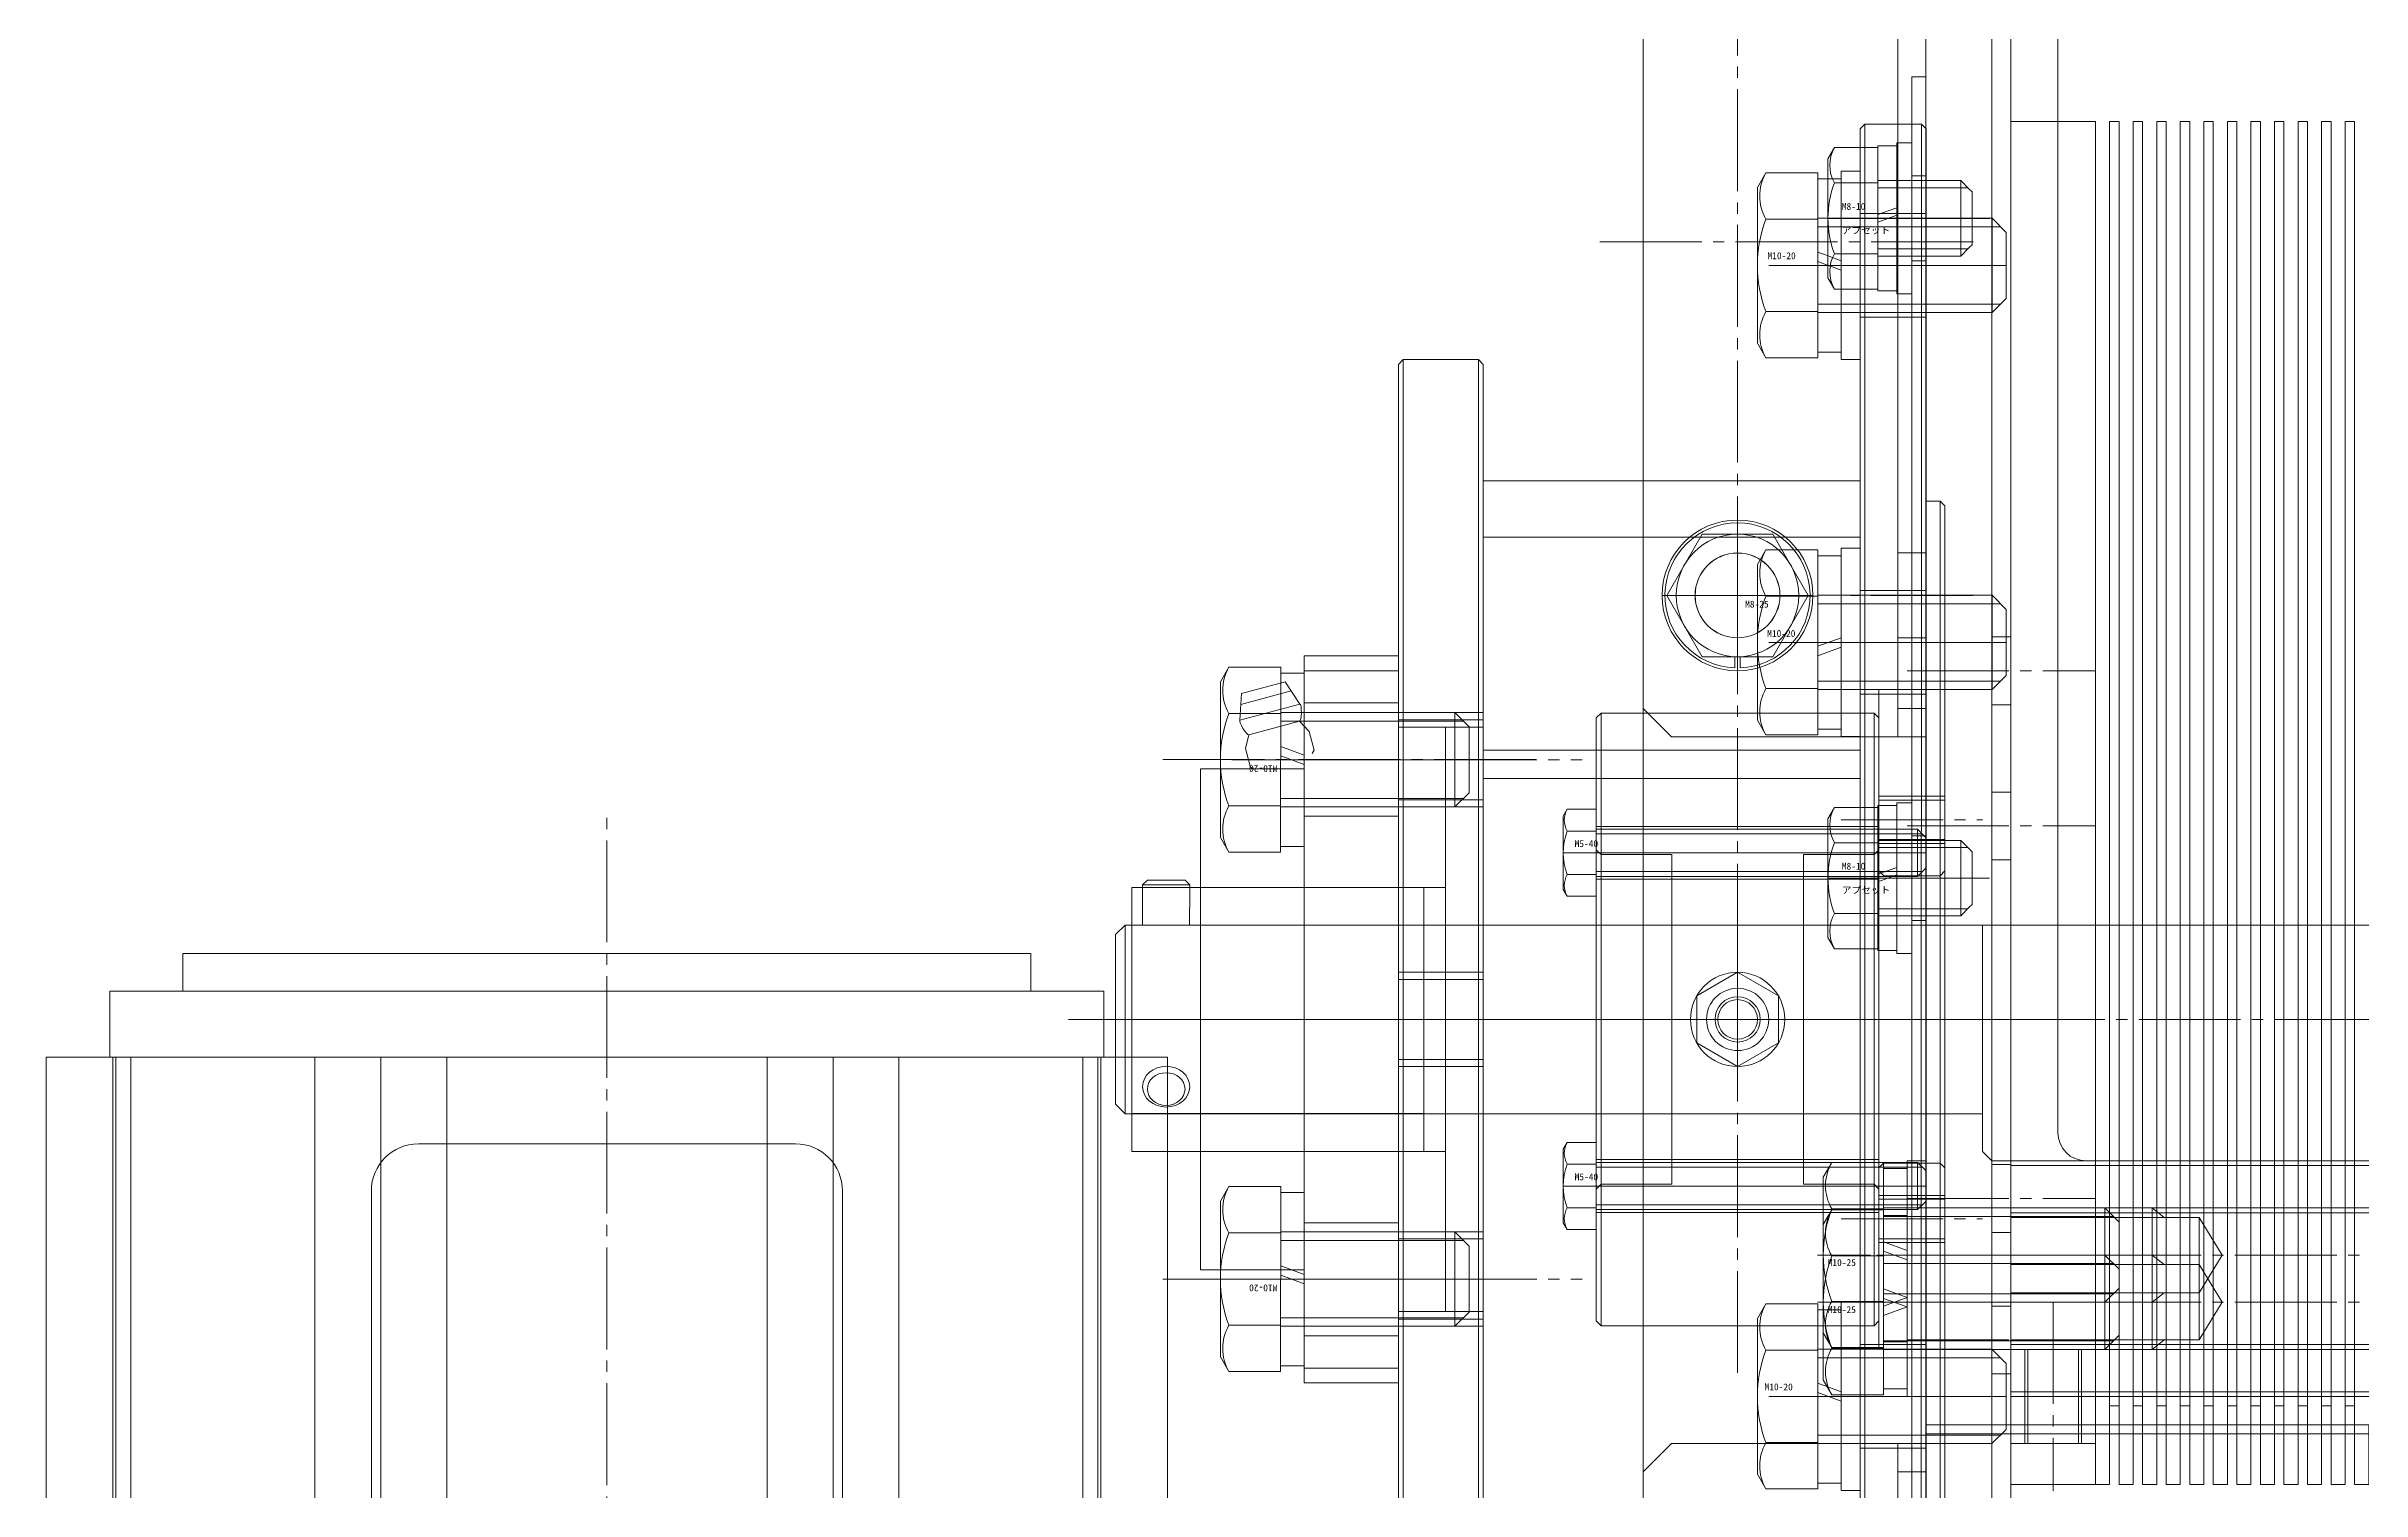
# Model space of a CAD drawing. Units: millimetres at full size. Extents: x -5218 to 5218, y -4308 to 3712.
# Drawn here: x -4655.2 to -4409.5, y 1614.6 to 1767.8 of the extents above; entities that cross this region are included whole.
import ezdxf
from ezdxf.enums import TextEntityAlignment as Align

# ---------------------------------------------------------------- set-up
doc = ezdxf.new("R2010")
doc.units = ezdxf.units.MM
doc.header["$LTSCALE"] = 1.2
doc.linetypes.add('CHAIN2', pattern=[12, 9, -1, 1, -1])
for name, color, linetype, lineweight in [('0-1_01_外形線', 134, 'Continuous', 9), ('0-2_03_かくれ線', 5, 'Continuous', 9), ('0-3_04_中心線', 4, 'CHAIN2', 9), ('0-7_0', 134, 'Continuous', 9)]:
    doc.layers.add(name, color=color, linetype=linetype, lineweight=lineweight)
doc.styles.add('ＭＳ ゴシック', font='')
doc.styles.get('ＭＳ ゴシック').set_extended_font_data('MS Gothic')

msp = doc.modelspace()

# ---------------------------------------------------------------- linework, layer by layer
at = {"layer": '0-1_01_外形線'}
for p, q in [((-4458.722, 1759.583), (-4458.723, 1789.081)), ((-4455.722, 1759.084), (-4455.723, 1788.337)), ((-4457.223, 1764.593), (-4457.223, 1431.042)), ((-4455.723, 1764.593), (-4457.223, 1764.593)), ((-4455.723, 1764.593), (-4455.723, 1431.042)), ((-4462.706, 1759.095), (-4462.206, 1759.595)), ((-4462.206, 1759.595), (-4457.206, 1759.595)), ((-4462.206, 1757.101), (-4462.206, 1759.595)), ((-4462.706, 1757.101), (-4462.706, 1759.095)), ((-4460.823, 1749.989), (-4460.823, 1757.289)), ((-4458.823, 1757.289), (-4460.823, 1757.289)), ((-4458.823, 1741.589), (-4458.823, 1757.589)), ((-4457.223, 1757.589), (-4458.823, 1757.589)), ((-4458.823, 1750.717), (-4458.823, 1757.289)), ((-4457.223, 1757.589), (-4457.223, 1741.589)), ((-4465.427, 1757.094), (-4466.123, 1755.889)), ((-4466.123, 1755.889), (-4466.123, 1743.289)), ((-4460.823, 1757.094), (-4465.427, 1757.094)), ((-4460.823, 1742.083), (-4460.823, 1757.094)), ((-4473.607, 1736.346), (-4473.606, 1752.846)), ((-4472.703, 1754.411), (-4473.606, 1752.846)), ((-4467.206, 1754.411), (-4472.703, 1754.411)), ((-4467.206, 1754.411), (-4467.206, 1749.503)), ((-4466.106, 1753.796), (-4467.206, 1753.796)), ((-4460.823, 1753.342), (-4465.427, 1753.342)), ((-4460.823, 1749.989), (-4458.823, 1750.717)), ((-4460.823, 1749.189), (-4458.823, 1749.917)), ((-4458.823, 1741.889), (-4458.823, 1749.917)), ((-4468.106, 1749.503), (-4472.703, 1749.503)), ((-4460.823, 1741.889), (-4460.823, 1749.189)), ((-4467.206, 1746.006), (-4466.106, 1745.605)), ((-4467.206, 1745.006), (-4466.106, 1744.596)), ((-4460.823, 1745.836), (-4465.427, 1745.836)), ((-4465.427, 1742.083), (-4466.123, 1743.289)), ((-4467.207, 1742.09), (-4467.207, 1734.781)), ((-4460.823, 1742.083), (-4465.427, 1742.083)), ((-4464.707, 1734.595), (-4464.707, 1742.09)), ((-4462.707, 1742.09), (-4462.709, 1687.101)), ((-4462.707, 1742.09), (-4462.707, 1734.595)), ((-4462.207, 1742.09), (-4462.209, 1687.101)), ((-4460.823, 1741.889), (-4458.823, 1741.889)), ((-4457.223, 1741.589), (-4458.823, 1741.589)), ((-4467.207, 1739.688), (-4472.703, 1739.688)), ((-4472.703, 1734.781), (-4473.607, 1736.346)), ((-4464.707, 1735.395), (-4467.207, 1735.396)), ((-4511.21, 1734.596), (-4511.21, 1594.596)), ((-4503.21, 1734.596), (-4503.21, 1594.596)), ((-4467.207, 1734.781), (-4472.703, 1734.781)), ((-4464.707, 1734.595), (-4462.707, 1734.595)), ((-4502.71, 1721.746), (-4462.71, 1721.746)), ((-4502.71, 1721.746), (-4502.71, 1607.446)), ((-4462.71, 1721.746), (-4462.71, 1687.101)), ((-4472.705, 1714.41), (-4473.608, 1712.846)), ((-4467.208, 1714.41), (-4472.705, 1714.41)), ((-4467.208, 1694.781), (-4467.208, 1714.41)), ((-4464.708, 1713.796), (-4467.208, 1713.796)), ((-4464.708, 1694.596), (-4464.708, 1714.596)), ((-4464.708, 1714.596), (-4462.708, 1714.596)), ((-4464.708, 1713.796), (-4464.708, 1695.396)), ((-4462.708, 1694.596), (-4462.708, 1714.596)), ((-4473.608, 1712.846), (-4473.608, 1696.346)), ((-4467.208, 1709.503), (-4472.705, 1709.503)), ((-4521.71, 1703.173), (-4521.71, 1626.018)), ((-4521.71, 1703.173), (-4511.71, 1703.173)), ((-4511.71, 1703.173), (-4511.71, 1626.018)), ((-4464.708, 1705.096), (-4467.208, 1704.186)), ((-4464.708, 1704.096), (-4467.208, 1703.186)), ((-4529.706, 1701.961), (-4530.61, 1700.396)), ((-4524.21, 1701.961), (-4529.706, 1701.961)), ((-4524.21, 1701.961), (-4524.211, 1682.331)), ((-4524.21, 1701.346), (-4521.71, 1701.346)), ((-4521.711, 1682.946), (-4521.71, 1701.346)), ((-4530.611, 1683.896), (-4530.61, 1700.396)), ((-4467.208, 1699.688), (-4472.705, 1699.688)), ((-4524.21, 1697.053), (-4529.706, 1697.053)), ((-4472.705, 1694.781), (-4473.608, 1696.346)), ((-4521.71, 1692.646), (-4524.21, 1693.556)), ((-4467.208, 1694.781), (-4472.705, 1694.781)), ((-4467.208, 1695.396), (-4464.708, 1695.396)), ((-4464.708, 1694.596), (-4462.708, 1694.596)), ((-4532.71, 1691.173), (-4532.71, 1638.018)), ((-4530.61, 1691.173), (-4532.71, 1691.173)), ((-4521.71, 1691.646), (-4524.21, 1692.556)), ((-4502.71, 1693.171), (-4462.71, 1693.171)), ((-4502.71, 1690.171), (-4462.71, 1690.171)), ((-4490.71, 1690.171), (-4490.71, 1664.596)), ((-4490.21, 1690.171), (-4490.21, 1664.596)), ((-4524.21, 1687.238), (-4529.707, 1687.238)), ((-4493.795, 1686.892), (-4494.21, 1686.173)), ((-4494.21, 1686.173), (-4494.21, 1678.373)), ((-4490.71, 1686.892), (-4493.795, 1686.892)), ((-4490.71, 1677.654), (-4490.71, 1686.892)), ((-4465.427, 1687.094), (-4466.123, 1685.889)), ((-4466.123, 1685.889), (-4466.123, 1673.289)), ((-4460.823, 1687.094), (-4465.427, 1687.094)), ((-4460.823, 1679.989), (-4460.823, 1687.289)), ((-4458.823, 1687.289), (-4460.823, 1687.289)), ((-4460.823, 1672.083), (-4460.823, 1687.094)), ((-4458.823, 1671.589), (-4458.823, 1687.589)), ((-4457.223, 1687.589), (-4458.823, 1687.589)), ((-4458.823, 1680.717), (-4458.823, 1687.289)), ((-4457.223, 1687.589), (-4457.223, 1671.589)), ((-4529.707, 1682.331), (-4530.611, 1683.896)), ((-4490.71, 1684.583), (-4493.795, 1684.583)), ((-4524.211, 1682.331), (-4529.707, 1682.331)), ((-4521.711, 1682.946), (-4524.211, 1682.946)), ((-4460.823, 1683.342), (-4465.427, 1683.342)), ((-4540.01, 1678.596), (-4540.01, 1650.596)), ((-4532.71, 1678.596), (-4540.01, 1678.596)), ((-4538.361, 1679.37), (-4538.861, 1678.87)), ((-4538.861, 1678.37), (-4538.861, 1678.87)), ((-4533.861, 1678.87), (-4538.861, 1678.87)), ((-4534.361, 1679.37), (-4538.361, 1679.37)), ((-4534.361, 1679.37), (-4533.861, 1678.87)), ((-4533.861, 1678.37), (-4533.861, 1678.87)), ((-4490.71, 1679.964), (-4493.795, 1679.964)), ((-4460.823, 1679.989), (-4458.823, 1680.717)), ((-4460.823, 1679.189), (-4458.823, 1679.917)), ((-4460.823, 1671.889), (-4460.823, 1679.189)), ((-4458.823, 1671.889), (-4458.823, 1679.917)), ((-4493.795, 1677.654), (-4494.21, 1678.373)), ((-4490.71, 1677.654), (-4493.795, 1677.654)), ((-4540.723, 1674.589), (-4540.023, 1674.589)), ((-4502.723, 1674.589), (-4490.723, 1674.589)), ((-4460.823, 1675.836), (-4465.427, 1675.836)), ((-4640.722, 1671.59), (-4550.722, 1671.59)), ((-4640.722, 1667.589), (-4640.722, 1671.589)), ((-4550.722, 1671.59), (-4550.722, 1667.59)), ((-4465.427, 1672.083), (-4466.123, 1673.289)), ((-4460.823, 1672.083), (-4465.427, 1672.083)), ((-4462.71, 1672.09), (-4462.711, 1649.411)), ((-4462.71, 1672.09), (-4462.71, 1649.411)), ((-4462.21, 1672.09), (-4462.211, 1649.411)), ((-4460.823, 1671.889), (-4458.823, 1671.889)), ((-4457.223, 1671.589), (-4458.823, 1671.589)), ((-4480.04, 1667.096), (-4475.71, 1669.596)), ((-4471.38, 1667.096), (-4475.71, 1669.596)), ((-4648.472, 1667.59), (-4545.44, 1667.59)), ((-4648.472, 1667.589), (-4648.472, 1660.588)), ((-4490.71, 1632.596), (-4490.71, 1664.596)), ((-4490.21, 1632.096), (-4490.21, 1664.596)), ((-4655.222, 1660.589), (-4545.44, 1660.589)), ((-4655.222, 1562.589), (-4655.222, 1660.589)), ((-4648.151, 1562.589), (-4648.151, 1660.589)), ((-4647.831, 1562.589), (-4647.831, 1660.589)), ((-4646.253, 1562.589), (-4646.253, 1660.589)), ((-4626.722, 1562.589), (-4626.722, 1660.589)), ((-4619.722, 1562.589), (-4619.722, 1660.589)), ((-4612.722, 1562.589), (-4612.722, 1660.589)), ((-4578.723, 1660.589), (-4578.723, 1562.589)), ((-4571.723, 1660.589), (-4571.723, 1562.589)), ((-4564.723, 1660.589), (-4564.723, 1562.589)), ((-4545.192, 1655.34), (-4545.192, 1562.589)), ((-4540.723, 1654.589), (-4540.023, 1654.589)), ((-4502.723, 1654.589), (-4490.723, 1654.589)), ((-4493.795, 1651.537), (-4494.21, 1650.818)), ((-4490.71, 1651.537), (-4493.795, 1651.537)), ((-4490.71, 1642.299), (-4490.71, 1651.537)), ((-4575.722, 1651.4), (-4615.722, 1651.4)), ((-4543.613, 1650.596), (-4543.613, 1562.589)), ((-4543.294, 1650.596), (-4543.294, 1562.589)), ((-4532.71, 1650.596), (-4540.01, 1650.596)), ((-4494.21, 1650.818), (-4494.21, 1643.018)), ((-4490.71, 1649.227), (-4493.795, 1649.227)), ((-4465.719, 1649.404), (-4466.623, 1647.839)), ((-4460.223, 1649.404), (-4465.719, 1649.404)), ((-4460.223, 1649.404), (-4460.223, 1629.774)), ((-4457.723, 1649.589), (-4457.723, 1629.589)), ((-4457.723, 1649.589), (-4457.223, 1649.589)), ((-4529.706, 1646.861), (-4530.61, 1645.296)), ((-4524.21, 1646.861), (-4529.706, 1646.861)), ((-4524.21, 1646.861), (-4524.211, 1627.231)), ((-4466.623, 1631.339), (-4466.623, 1647.839)), ((-4460.223, 1648.789), (-4457.723, 1648.789)), ((-4620.722, 1646.4), (-4620.722, 1596.4)), ((-4570.722, 1596.4), (-4570.722, 1646.4)), ((-4530.611, 1628.796), (-4530.61, 1645.296)), ((-4524.21, 1646.246), (-4521.71, 1646.246)), ((-4521.711, 1627.846), (-4521.71, 1646.246)), ((-4490.71, 1644.609), (-4493.795, 1644.609)), ((-4465.719, 1644.404), (-4466.623, 1642.839)), ((-4460.223, 1644.496), (-4465.719, 1644.496)), ((-4460.223, 1644.404), (-4465.719, 1644.404)), ((-4460.223, 1624.774), (-4460.223, 1644.404)), ((-4457.723, 1624.589), (-4457.723, 1644.589)), ((-4457.723, 1644.589), (-4455.723, 1644.589)), ((-4455.723, 1624.589), (-4455.723, 1644.589)), ((-4524.21, 1641.953), (-4529.706, 1641.953)), ((-4493.795, 1642.299), (-4494.21, 1643.018)), ((-4490.71, 1642.299), (-4493.795, 1642.299)), ((-4466.623, 1642.839), (-4466.623, 1626.339)), ((-4457.723, 1643.789), (-4460.223, 1643.789)), ((-4460.223, 1639.496), (-4465.719, 1639.496)), ((-4457.723, 1640.089), (-4460.223, 1640.999)), ((-4457.723, 1639.089), (-4460.223, 1639.999)), ((-4536.222, 1562.589), (-4536.222, 1638.018)), ((-4530.61, 1638.018), (-4532.71, 1638.018)), ((-4521.71, 1637.546), (-4524.21, 1638.456)), ((-4521.71, 1636.546), (-4524.21, 1637.456)), ((-4472.708, 1634.411), (-4473.612, 1632.846)), ((-4467.212, 1634.411), (-4472.708, 1634.411)), ((-4467.212, 1634.411), (-4467.212, 1614.781)), ((-4460.223, 1634.681), (-4465.719, 1634.681)), ((-4457.723, 1635.089), (-4460.223, 1634.179)), ((-4524.21, 1632.138), (-4529.707, 1632.138)), ((-4490.21, 1632.096), (-4490.71, 1632.596)), ((-4473.612, 1632.096), (-4490.21, 1632.096)), ((-4473.612, 1616.346), (-4473.612, 1632.846)), ((-4467.212, 1633.796), (-4466.612, 1633.796)), ((-4457.723, 1634.089), (-4460.223, 1633.179)), ((-4467.212, 1629.503), (-4472.708, 1629.503)), ((-4465.719, 1629.774), (-4466.623, 1631.339)), ((-4460.223, 1629.774), (-4465.719, 1629.774)), ((-4460.223, 1629.681), (-4465.719, 1629.681)), ((-4464.712, 1615.396), (-4464.712, 1629.781)), ((-4464.712, 1614.596), (-4464.712, 1629.781)), ((-4462.714, 1573.596), (-4462.712, 1629.781)), ((-4462.712, 1614.596), (-4462.712, 1629.781)), ((-4462.71, 1607.446), (-4462.71, 1629.781)), ((-4462.214, 1573.596), (-4462.212, 1629.781)), ((-4457.723, 1630.389), (-4460.223, 1630.389)), ((-4457.723, 1629.589), (-4457.223, 1629.589)), ((-4529.707, 1627.231), (-4530.611, 1628.796)), ((-4524.211, 1627.231), (-4529.707, 1627.231)), ((-4521.711, 1627.846), (-4524.211, 1627.846)), ((-4521.71, 1626.018), (-4511.71, 1626.018)), ((-4464.712, 1625.096), (-4467.212, 1626.006)), ((-4464.712, 1624.096), (-4467.212, 1625.006)), ((-4465.719, 1624.774), (-4466.623, 1626.339)), ((-4460.223, 1624.774), (-4465.719, 1624.774)), ((-4460.223, 1625.389), (-4457.723, 1625.389)), ((-4457.723, 1624.589), (-4455.723, 1624.589)), ((-4436.223, 1623.589), (-4435.223, 1623.589)), ((-4433.723, 1623.589), (-4432.723, 1623.589)), ((-4431.223, 1623.589), (-4430.223, 1623.589)), ((-4428.723, 1623.589), (-4427.723, 1623.589)), ((-4426.223, 1623.589), (-4425.223, 1623.589)), ((-4423.723, 1623.589), (-4422.723, 1623.589)), ((-4421.223, 1623.589), (-4420.223, 1623.589)), ((-4418.723, 1623.589), (-4417.723, 1623.589)), ((-4416.223, 1623.589), (-4415.223, 1623.589)), ((-4413.723, 1623.589), (-4412.723, 1623.589)), ((-4411.223, 1623.589), (-4410.223, 1623.589)), ((-4467.212, 1619.688), (-4472.709, 1619.689)), ((-4176.723, 1621.589), (-4455.723, 1621.589)), ((-4472.709, 1614.781), (-4473.612, 1616.346)), ((-4467.212, 1614.781), (-4472.709, 1614.781)), ((-4464.712, 1615.396), (-4467.212, 1615.396)), ((-4464.712, 1614.596), (-4462.712, 1614.596))]:
    msp.add_line(p, q, dxfattribs=at)
for points in [[(-4485.72, 1721.732), (-4485.723, 1796.58), (-4482.723, 1799.58)], [(-4446.723, 1621.589), (-4446.723, 1759.858), (-4437.723, 1759.858), (-4437.723, 1621.589)], [(-4435.223, 1621.589), (-4435.223, 1759.858), (-4436.223, 1759.858), (-4436.223, 1621.589)], [(-4432.723, 1621.589), (-4432.723, 1759.858), (-4433.723, 1759.858), (-4433.723, 1621.589)], [(-4430.223, 1621.589), (-4430.223, 1759.858), (-4431.223, 1759.858), (-4431.223, 1621.589)], [(-4427.723, 1621.589), (-4427.723, 1759.858), (-4428.723, 1759.858), (-4428.723, 1621.589)], [(-4425.223, 1621.589), (-4425.223, 1759.858), (-4426.223, 1759.858), (-4426.223, 1621.589)], [(-4422.723, 1621.589), (-4422.723, 1759.858), (-4423.723, 1759.858), (-4423.723, 1621.589)], [(-4420.223, 1621.589), (-4420.223, 1759.858), (-4421.223, 1759.858), (-4421.223, 1621.589)], [(-4417.723, 1621.589), (-4417.723, 1759.858), (-4418.723, 1759.858), (-4418.723, 1621.589)], [(-4415.223, 1621.589), (-4415.223, 1759.858), (-4416.223, 1759.858), (-4416.223, 1621.589)], [(-4412.723, 1621.589), (-4412.723, 1759.858), (-4413.723, 1759.858), (-4413.723, 1621.589)], [(-4410.223, 1621.589), (-4410.223, 1759.858), (-4411.223, 1759.858), (-4411.223, 1621.589)], [(-4467.207, 1742.09), (-4467.206, 1749.503), (-4468.106, 1749.503)], [(-4480.04, 1667.096), (-4480.04, 1662.096), (-4475.71, 1659.596)], [(-4471.38, 1667.096), (-4471.38, 1662.096), (-4475.71, 1659.596)]]:
    msp.add_lwpolyline(points, dxfattribs=at)
for points in [[(-4511.21, 1734.596), (-4503.21, 1734.596), (-4502.71, 1734.096), (-4502.71, 1595.096), (-4503.21, 1594.596), (-4511.21, 1594.596), (-4511.71, 1595.096), (-4511.71, 1734.096)], [(-4540.723, 1674.589), (-4540.723, 1654.589), (-4541.723, 1655.589), (-4541.723, 1673.589)]]:
    msp.add_lwpolyline(points, close=True, dxfattribs=at)
for radius in [5, 3.3, 2.4, 2.1]:
    msp.add_circle((-4475.71, 1664.596), radius, dxfattribs=at)
for centre, radius, start, end in [((-4462.177, 1755.218), 3.753, 150.00001, 209.99999), ((-4468.453, 1751.957), 4.907, 149.99737, 209.99735), ((-4455.658, 1749.589), 10.465, 158.98558, 201.01442), ((-4459.827, 1744.595), 13.779, 159.13336, 200.86137), ((-4462.177, 1743.96), 3.753, 150.00001, 209.99999), ((-4468.453, 1737.234), 4.907, 149.99737, 209.99735), ((-4468.455, 1711.957), 4.907, 150.00001, 209.99999), ((-4459.829, 1704.596), 13.779, 159.136, 200.864), ((-4525.456, 1699.507), 4.907, 149.99737, 209.99735), ((-4468.455, 1697.234), 4.907, 150.00001, 209.99999), ((-4516.831, 1692.145), 13.779, 159.13336, 200.86137), ((-4525.457, 1684.785), 4.907, 149.99737, 209.99735), ((-4491.795, 1685.737), 2.309, 150.00001, 209.99999), ((-4462.177, 1685.218), 3.753, 150.00001, 209.99999), ((-4487.577, 1682.273), 6.633, 159.62535, 200.37465), ((-4455.658, 1679.589), 10.465, 158.98558, 201.01442), ((-4491.795, 1678.809), 2.309, 150.00001, 209.99999), ((-4462.177, 1673.96), 3.753, 150.00001, 209.99999), ((-4491.795, 1650.382), 2.309, 150.00001, 209.99999), ((-4615.722, 1646.4), 5, 90, 180), ((-4575.722, 1646.4), 5, 0, 90), ((-4487.577, 1646.918), 6.633, 159.62535, 200.37465), ((-4461.469, 1646.95), 4.907, 150.00001, 209.99999), ((-4525.456, 1644.407), 4.907, 149.99737, 209.99735), ((-4491.795, 1643.454), 2.309, 150.00001, 209.99999), ((-4452.844, 1639.589), 13.779, 159.136, 200.864), ((-4461.469, 1641.95), 4.907, 150.00001, 209.99999), ((-4516.831, 1637.045), 13.779, 159.13336, 200.86137), ((-4452.844, 1634.589), 13.779, 159.136, 200.864), ((-4468.458, 1631.957), 4.907, 149.99737, 209.99735), ((-4461.469, 1632.228), 4.907, 150.00001, 209.99999), ((-4525.457, 1629.685), 4.907, 149.99737, 209.99735), ((-4459.833, 1624.595), 13.779, 159.13336, 200.86137), ((-4461.469, 1627.228), 4.907, 150.00001, 209.99999), ((-4468.459, 1617.235), 4.907, 149.99737, 209.99735)]:
    msp.add_arc(centre, radius, start, end, dxfattribs=at)
for centre, major_axis in [((-4536.361, 1657.459), (2.5, 0)), ((-4536.361, 1657.209), (2, 0))]:
    msp.add_ellipse(centre, major_axis=major_axis, ratio=0.866025, dxfattribs=at)
at = {"layer": '0-2_03_かくれ線'}
for p, q in [((-4446.723, 1461.586), (-4446.723, 1829.586)), ((-4485.722, 1796.587), (-4485.724, 1517.588)), ((-4441.723, 1786.586), (-4441.723, 1652.586)), ((-4458.722, 1759.583), (-4458.719, 1694.581)), ((-4456.206, 1759.595), (-4457.206, 1759.595)), ((-4456.206, 1759.595), (-4456.215, 1569.595)), ((-4456.206, 1759.595), (-4455.706, 1759.095)), ((-4455.722, 1759.084), (-4455.719, 1694.581)), ((-4455.706, 1759.095), (-4455.715, 1570.095)), ((-4462.706, 1757.101), (-4462.707, 1742.09)), ((-4462.206, 1757.101), (-4462.207, 1742.09)), ((-4466.106, 1753.796), (-4464.707, 1753.795)), ((-4464.707, 1754.595), (-4464.707, 1742.09)), ((-4464.707, 1754.595), (-4462.707, 1754.595)), ((-4462.707, 1742.09), (-4462.707, 1754.595)), ((-4460.823, 1753.589), (-4452.023, 1753.589)), ((-4460.823, 1752.839), (-4451.273, 1752.839)), ((-4455.723, 1754.089), (-4457.223, 1754.089)), ((-4452.023, 1753.589), (-4452.023, 1745.589)), ((-4452.023, 1753.589), (-4451.123, 1752.689)), ((-4451.123, 1752.689), (-4450.823, 1752.389)), ((-4450.823, 1752.389), (-4450.823, 1746.789)), ((-4462.706, 1750.095), (-4455.706, 1750.095)), ((-4467.206, 1749.596), (-4448.706, 1749.595)), ((-4467.206, 1748.696), (-4447.806, 1748.695)), ((-4448.707, 1739.595), (-4448.706, 1749.595)), ((-4448.706, 1749.595), (-4447.206, 1748.095)), ((-4447.207, 1741.095), (-4447.206, 1748.095)), ((-4464.706, 1745.095), (-4466.106, 1745.605)), ((-4460.823, 1746.339), (-4451.273, 1746.339)), ((-4460.823, 1745.589), (-4452.023, 1745.589)), ((-4455.723, 1745.089), (-4457.223, 1745.089)), ((-4452.023, 1745.589), (-4451.123, 1746.489)), ((-4451.123, 1746.489), (-4450.823, 1746.789)), ((-4464.707, 1744.095), (-4466.103, 1744.604)), ((-4467.207, 1740.496), (-4447.807, 1740.495)), ((-4448.707, 1739.595), (-4447.207, 1741.095)), ((-4467.207, 1739.596), (-4448.707, 1739.595)), ((-4462.707, 1739.095), (-4455.707, 1739.095)), ((-4455.708, 1719.595), (-4454.208, 1719.595)), ((-4454.208, 1719.595), (-4454.213, 1609.595)), ((-4453.708, 1719.095), (-4454.208, 1719.595)), ((-4453.708, 1719.095), (-4453.713, 1610.095)), ((-4502.71, 1715.746), (-4462.71, 1715.746)), ((-4479.476, 1716.08), (-4483.228, 1709.58)), ((-4471.97, 1716.08), (-4479.476, 1716.08)), ((-4475.723, 1717.08), (-4475.723, 1702.08)), ((-4475.723, 1703.98), (-4475.723, 1715.18)), ((-4455.72, 1714.081), (-4458.72, 1714.081)), ((-4483.228, 1709.58), (-4479.476, 1703.08)), ((-4467.208, 1709.596), (-4448.708, 1709.596)), ((-4467.208, 1708.696), (-4447.808, 1708.696)), ((-4462.708, 1710.096), (-4455.708, 1710.095)), ((-4448.708, 1709.596), (-4447.208, 1708.096)), ((-4448.708, 1709.596), (-4448.708, 1699.596)), ((-4447.208, 1708.096), (-4447.208, 1701.096)), ((-4479.476, 1703.08), (-4471.97, 1703.08)), ((-4476.023, 1703.08), (-4476.023, 1701.886)), ((-4475.423, 1703.08), (-4475.423, 1701.886)), ((-4455.72, 1705.081), (-4458.72, 1705.081)), ((-4448.723, 1705.186), (-4446.723, 1705.186)), ((-4521.71, 1701.596), (-4511.71, 1701.596)), ((-4448.708, 1699.596), (-4447.208, 1701.096)), ((-4523.093, 1699.456), (-4528.438, 1698.023)), ((-4521.71, 1698.173), (-4511.71, 1698.173)), ((-4467.208, 1700.496), (-4447.808, 1700.496)), ((-4467.208, 1699.596), (-4448.708, 1699.596)), ((-4460.709, 1699.595), (-4462.709, 1699.596)), ((-4462.709, 1699.096), (-4455.709, 1699.095)), ((-4460.709, 1699.595), (-4460.709, 1680.345)), ((-4522.194, 1696.232), (-4527.604, 1694.783)), ((-4524.21, 1697.146), (-4505.71, 1697.145)), ((-4524.21, 1696.246), (-4504.81, 1696.245)), ((-4521.71, 1695.714), (-4522.194, 1696.232)), ((-4521.179, 1695.146), (-4521.687, 1695.689)), ((-4511.71, 1697.146), (-4502.71, 1697.146)), ((-4511.71, 1696.396), (-4502.71, 1696.396)), ((-4505.71, 1697.145), (-4504.21, 1695.645)), ((-4505.71, 1687.145), (-4505.71, 1697.145)), ((-4490.21, 1697.096), (-4490.71, 1696.596)), ((-4490.71, 1690.171), (-4490.71, 1696.596)), ((-4461.21, 1697.096), (-4490.21, 1697.096)), ((-4490.21, 1690.171), (-4490.21, 1697.096)), ((-4461.21, 1632.096), (-4461.21, 1697.096)), ((-4461.21, 1697.096), (-4460.71, 1696.596)), ((-4460.71, 1632.596), (-4460.71, 1696.596)), ((-4455.719, 1697.581), (-4458.719, 1697.581)), ((-4448.723, 1697.986), (-4446.723, 1697.986)), ((-4520.65, 1693.174), (-4521.179, 1695.146)), ((-4511.71, 1695.596), (-4502.71, 1695.596)), ((-4504.21, 1688.645), (-4504.21, 1695.645)), ((-4530.61, 1691.173), (-4521.71, 1691.173)), ((-4520.65, 1693.174), (-4520.862, 1692.806)), ((-4505.71, 1687.145), (-4504.21, 1688.645)), ((-4448.723, 1688.716), (-4446.723, 1688.716)), ((-4524.21, 1688.046), (-4504.81, 1688.045)), ((-4524.21, 1687.146), (-4505.71, 1687.145)), ((-4521.71, 1686.173), (-4511.71, 1686.173)), ((-4511.71, 1687.896), (-4502.71, 1687.896)), ((-4511.71, 1687.146), (-4502.71, 1687.146)), ((-4462.71, 1687.101), (-4462.71, 1672.09)), ((-4462.709, 1687.101), (-4462.71, 1672.09)), ((-4462.209, 1687.101), (-4462.21, 1672.09)), ((-4460.709, 1688.272), (-4453.709, 1688.272)), ((-4460.709, 1687.872), (-4453.709, 1687.872)), ((-4460.71, 1685.073), (-4490.71, 1685.073)), ((-4490.71, 1684.773), (-4456.61, 1684.773)), ((-4490.71, 1684.273), (-4456.11, 1684.273)), ((-4460.823, 1683.589), (-4452.023, 1683.589)), ((-4460.709, 1683.672), (-4453.709, 1683.672)), ((-4455.723, 1684.089), (-4457.223, 1684.089)), ((-4456.61, 1684.773), (-4455.71, 1683.873)), ((-4456.61, 1684.773), (-4456.61, 1679.773)), ((-4455.71, 1683.873), (-4455.71, 1680.673)), ((-4452.023, 1683.589), (-4452.023, 1675.589)), ((-4452.023, 1683.589), (-4451.123, 1682.689)), ((-4490.21, 1682.096), (-4490.71, 1682.596)), ((-4490.21, 1682.096), (-4482.71, 1682.096)), ((-4482.71, 1647.096), (-4482.71, 1682.096)), ((-4468.71, 1682.096), (-4468.71, 1647.096)), ((-4461.21, 1682.096), (-4468.71, 1682.096)), ((-4460.71, 1682.596), (-4461.21, 1682.096)), ((-4460.823, 1682.839), (-4451.273, 1682.839)), ((-4460.709, 1683.272), (-4453.709, 1683.272)), ((-4451.123, 1682.689), (-4450.823, 1682.389)), ((-4450.823, 1682.389), (-4450.823, 1676.789)), ((-4448.723, 1681.516), (-4446.723, 1681.516)), ((-4506.71, 1678.596), (-4532.71, 1678.596)), ((-4509.01, 1678.596), (-4509.01, 1650.596)), ((-4490.71, 1680.273), (-4456.11, 1680.273)), ((-4490.71, 1679.773), (-4456.61, 1679.773)), ((-4460.71, 1679.473), (-4490.71, 1679.473)), ((-4460.709, 1680.345), (-4460.209, 1679.845)), ((-4460.209, 1679.845), (-4454.21, 1679.845)), ((-4456.61, 1679.773), (-4455.71, 1680.673)), ((-4454.21, 1679.845), (-4453.709, 1680.345)), ((-4538.869, 1674.596), (-4538.861, 1678.37)), ((-4533.869, 1674.596), (-4533.861, 1678.37)), ((-4460.823, 1676.339), (-4451.273, 1676.339)), ((-4452.023, 1675.589), (-4451.123, 1676.489)), ((-4451.123, 1676.489), (-4450.823, 1676.789)), ((-4540.023, 1674.589), (-4502.723, 1674.589)), ((-4509.01, 1674.596), (-4540.01, 1674.596)), ((-4490.723, 1674.589), (-4182.723, 1674.589)), ((-4460.823, 1675.589), (-4452.023, 1675.589)), ((-4455.723, 1675.089), (-4457.223, 1675.089)), ((-4449.723, 1674.589), (-4449.723, 1650.589)), ((-4511.71, 1669.596), (-4502.71, 1669.596)), ((-4511.71, 1668.846), (-4502.71, 1668.846)), ((-4542.972, 1667.59), (-4545.44, 1667.59)), ((-4542.972, 1660.589), (-4542.972, 1667.59)), ((-4545.44, 1660.589), (-4536.222, 1660.589)), ((-4545.192, 1660.589), (-4545.192, 1655.34)), ((-4543.613, 1660.589), (-4543.613, 1650.596)), ((-4543.294, 1660.589), (-4543.294, 1650.596)), ((-4536.222, 1638.018), (-4536.222, 1660.589)), ((-4511.71, 1660.346), (-4502.71, 1660.346)), ((-4511.71, 1659.596), (-4502.71, 1659.596)), ((-4540.023, 1654.589), (-4502.723, 1654.589)), ((-4509.01, 1654.596), (-4540.01, 1654.596)), ((-4490.723, 1654.589), (-4449.723, 1654.589)), ((-4506.71, 1650.596), (-4532.71, 1650.596)), ((-4460.71, 1649.718), (-4490.71, 1649.718)), ((-4490.71, 1649.418), (-4456.61, 1649.418)), ((-4462.711, 1649.411), (-4462.712, 1629.781)), ((-4462.71, 1649.411), (-4462.71, 1629.781)), ((-4462.211, 1649.411), (-4462.212, 1629.781)), ((-4460.711, 1648.845), (-4460.211, 1649.345)), ((-4460.211, 1649.345), (-4454.211, 1649.345)), ((-4455.723, 1649.589), (-4457.223, 1649.589)), ((-4456.61, 1649.418), (-4455.71, 1648.518)), ((-4456.61, 1649.418), (-4456.61, 1644.418)), ((-4455.723, 1649.589), (-4455.723, 1629.589)), ((-4454.211, 1649.345), (-4453.711, 1648.845)), ((-4448.723, 1649.589), (-4196.723, 1649.589)), ((-4448.723, 1649.186), (-4446.723, 1649.186)), ((-4446.723, 1649.589), (-4185.723, 1649.589)), ((-4446.723, 1629.589), (-4446.723, 1649.589)), ((-4446.723, 1649.089), (-4185.723, 1649.089)), ((-4438.723, 1649.586), (-4193.723, 1649.586)), ((-4490.71, 1648.918), (-4456.11, 1648.918)), ((-4490.21, 1647.096), (-4490.71, 1646.596)), ((-4490.21, 1647.096), (-4482.71, 1647.096)), ((-4461.21, 1647.096), (-4468.71, 1647.096)), ((-4460.71, 1646.596), (-4461.21, 1647.096)), ((-4460.711, 1648.845), (-4460.712, 1629.596)), ((-4455.71, 1648.518), (-4455.71, 1645.318)), ((-4490.71, 1644.918), (-4456.11, 1644.918)), ((-4490.71, 1644.418), (-4456.61, 1644.418)), ((-4460.71, 1644.118), (-4490.71, 1644.118)), ((-4465.719, 1644.404), (-4466.623, 1642.839)), ((-4460.223, 1644.404), (-4465.719, 1644.404)), ((-4460.711, 1645.919), (-4453.711, 1645.918)), ((-4460.711, 1645.519), (-4453.711, 1645.518)), ((-4460.223, 1644.589), (-4436.723, 1644.589)), ((-4460.223, 1644.404), (-4460.223, 1624.774)), ((-4457.723, 1644.589), (-4457.723, 1624.589)), ((-4457.723, 1644.589), (-4457.223, 1644.589)), ((-4455.723, 1644.589), (-4457.223, 1644.589)), ((-4456.61, 1644.418), (-4455.71, 1645.318)), ((-4455.723, 1644.589), (-4455.723, 1624.589)), ((-4446.723, 1644.589), (-4185.723, 1644.589)), ((-4446.723, 1624.589), (-4446.723, 1644.589)), ((-4446.723, 1644.589), (-4431.723, 1644.589)), ((-4446.723, 1644.089), (-4185.723, 1644.089)), ((-4436.723, 1644.589), (-4435.223, 1643.089)), ((-4436.723, 1634.589), (-4436.723, 1644.589)), ((-4431.723, 1644.589), (-4430.424, 1643.589)), ((-4431.723, 1644.589), (-4431.723, 1634.589)), ((-4524.21, 1642.046), (-4505.71, 1642.045)), ((-4521.71, 1643.018), (-4511.71, 1643.018)), ((-4511.71, 1642.046), (-4502.71, 1642.046)), ((-4505.71, 1642.045), (-4504.21, 1640.545)), ((-4505.71, 1632.045), (-4505.71, 1642.045)), ((-4466.623, 1626.339), (-4466.623, 1642.839)), ((-4460.223, 1643.789), (-4457.723, 1643.789)), ((-4460.223, 1643.689), (-4435.823, 1643.689)), ((-4448.723, 1641.986), (-4446.723, 1641.986)), ((-4446.723, 1643.589), (-4426.727, 1643.589)), ((-4435.223, 1636.089), (-4435.223, 1643.089)), ((-4424.273, 1639.589), (-4426.727, 1643.589)), ((-4426.727, 1643.589), (-4426.727, 1639.589)), ((-4524.21, 1641.146), (-4504.81, 1641.145)), ((-4511.71, 1641.296), (-4502.71, 1641.296)), ((-4504.21, 1633.545), (-4504.21, 1640.545)), ((-4460.223, 1639.496), (-4465.719, 1639.496)), ((-4460.711, 1641.319), (-4453.711, 1641.318)), ((-4460.711, 1640.919), (-4453.711, 1640.918)), ((-4460.223, 1639.589), (-4436.723, 1639.589)), ((-4446.723, 1639.589), (-4431.723, 1639.589)), ((-4436.723, 1639.589), (-4435.223, 1638.089)), ((-4436.723, 1629.589), (-4436.723, 1639.589)), ((-4431.723, 1639.589), (-4430.424, 1638.589)), ((-4431.723, 1639.589), (-4431.723, 1629.589)), ((-4530.61, 1638.018), (-4521.71, 1638.018)), ((-4460.223, 1638.689), (-4435.823, 1638.689)), ((-4446.723, 1638.589), (-4426.727, 1638.589)), ((-4435.223, 1631.089), (-4435.223, 1638.089)), ((-4424.273, 1634.589), (-4426.727, 1638.589)), ((-4426.727, 1638.589), (-4426.727, 1634.589)), ((-4464.712, 1634.596), (-4464.712, 1629.781)), ((-4457.723, 1635.089), (-4460.223, 1635.999)), ((-4460.223, 1635.489), (-4435.823, 1635.489)), ((-4457.723, 1634.089), (-4460.223, 1634.999)), ((-4460.223, 1634.589), (-4436.723, 1634.589)), ((-4446.723, 1635.589), (-4426.727, 1635.589)), ((-4446.723, 1634.589), (-4431.723, 1634.589)), ((-4436.723, 1634.589), (-4435.223, 1636.089)), ((-4431.723, 1634.589), (-4430.424, 1635.589)), ((-4524.21, 1632.946), (-4504.81, 1632.945)), ((-4524.21, 1632.046), (-4505.71, 1632.045)), ((-4511.71, 1633.596), (-4502.71, 1633.596)), ((-4511.71, 1632.796), (-4502.71, 1632.796)), ((-4511.71, 1632.046), (-4502.71, 1632.046)), ((-4505.71, 1632.045), (-4504.21, 1633.545)), ((-4473.612, 1632.096), (-4461.21, 1632.096)), ((-4466.612, 1633.796), (-4464.712, 1633.796)), ((-4461.21, 1632.096), (-4460.71, 1632.596)), ((-4448.723, 1634.186), (-4446.723, 1634.186)), ((-4521.71, 1631.018), (-4511.71, 1631.018)), ((-4467.212, 1629.596), (-4448.712, 1629.595)), ((-4460.223, 1629.681), (-4465.719, 1629.681)), ((-4462.712, 1630.096), (-4455.712, 1630.095)), ((-4460.712, 1629.596), (-4462.712, 1629.596)), ((-4460.223, 1630.489), (-4435.823, 1630.489)), ((-4460.223, 1629.589), (-4436.723, 1629.589)), ((-4455.723, 1629.589), (-4457.223, 1629.589)), ((-4448.712, 1629.595), (-4447.212, 1628.095)), ((-4448.712, 1619.595), (-4448.712, 1629.595)), ((-4446.723, 1630.589), (-4426.727, 1630.589)), ((-4446.723, 1630.089), (-4185.723, 1630.089)), ((-4446.723, 1629.589), (-4431.723, 1629.589)), ((-4446.723, 1629.589), (-4185.723, 1629.589)), ((-4446.723, 1629.589), (-4437.723, 1629.589)), ((-4445.223, 1629.589), (-4445.223, 1619.589)), ((-4444.923, 1629.589), (-4444.923, 1619.589)), ((-4439.523, 1629.589), (-4439.523, 1619.589)), ((-4439.223, 1629.589), (-4439.223, 1619.589)), ((-4436.723, 1629.589), (-4435.223, 1631.089)), ((-4431.723, 1629.589), (-4430.424, 1630.589)), ((-4521.71, 1627.596), (-4511.71, 1627.596)), ((-4467.212, 1628.696), (-4447.812, 1628.695)), ((-4448.723, 1626.986), (-4446.723, 1626.986)), ((-4447.212, 1621.095), (-4447.212, 1628.095)), ((-4465.719, 1624.774), (-4466.623, 1626.339)), ((-4460.223, 1624.774), (-4465.719, 1624.774)), ((-4457.723, 1625.389), (-4460.223, 1625.389)), ((-4457.723, 1624.589), (-4457.223, 1624.589)), ((-4455.723, 1624.589), (-4457.223, 1624.589)), ((-4446.723, 1625.089), (-4185.723, 1625.089)), ((-4446.723, 1624.589), (-4185.723, 1624.589)), ((-4455.723, 1619.586), (-4482.723, 1619.586)), ((-4467.212, 1620.496), (-4447.812, 1620.495)), ((-4467.212, 1619.596), (-4448.712, 1619.595)), ((-4458.723, 1562.083), (-4458.723, 1619.586)), ((-4176.723, 1620.624), (-4455.723, 1620.624)), ((-4455.723, 1514.586), (-4455.723, 1619.586)), ((-4448.712, 1619.595), (-4447.212, 1621.095)), ((-4446.723, 1619.589), (-4437.723, 1619.589)), ((-4462.712, 1619.096), (-4455.712, 1619.095)), ((-4455.723, 1616.586), (-4458.723, 1616.586))]:
    msp.add_line(p, q, dxfattribs=at)
for points in [[(-4183.723, 1829.586), (-4448.723, 1829.586), (-4448.723, 1461.586), (-4183.723, 1461.586)], [(-4528.539, 1696.34), (-4528.368, 1699.181), (-4523.732, 1700.423), (-4522.163, 1698.048)]]:
    msp.add_lwpolyline(points, close=True, dxfattribs=at)
for points in [[(-4485.72, 1721.732), (-4485.719, 1697.58), (-4482.719, 1694.58), (-4455.719, 1694.581)], [(-4471.97, 1703.08), (-4468.217, 1709.58), (-4471.97, 1716.08)], [(-4527.044, 1691.15), (-4527.412, 1691.362), (-4527.94, 1693.334), (-4527.604, 1694.782)], [(-4511.71, 1695.596), (-4506.71, 1695.596), (-4506.71, 1633.596), (-4511.71, 1633.596)], [(-4448.723, 1674.589), (-4448.723, 1649.589), (-4449.723, 1650.589)], [(-4424.273, 1639.589), (-4426.727, 1635.589), (-4426.727, 1639.589)], [(-4464.712, 1634.596), (-4462.712, 1634.596), (-4462.712, 1629.781)], [(-4424.273, 1634.589), (-4426.727, 1630.589), (-4426.727, 1634.589)], [(-4485.723, 1607.439), (-4485.723, 1616.586), (-4482.723, 1619.586)], [(-4455.722, 1621.589), (-4455.722, 1489.589), (-4446.722, 1489.589), (-4446.722, 1621.589)], [(-4446.723, 1621.589), (-4446.723, 1615.258), (-4437.723, 1615.258), (-4437.723, 1621.589)], [(-4436.223, 1621.589), (-4436.223, 1615.258), (-4437.723, 1615.258), (-4437.723, 1621.589)], [(-4433.723, 1621.589), (-4433.723, 1615.258), (-4435.223, 1615.258), (-4435.223, 1621.589)], [(-4431.223, 1621.589), (-4431.223, 1615.258), (-4432.723, 1615.258), (-4432.723, 1621.589)], [(-4428.723, 1621.589), (-4428.723, 1615.258), (-4430.223, 1615.258), (-4430.223, 1621.589)], [(-4426.223, 1621.589), (-4426.223, 1615.258), (-4427.723, 1615.258), (-4427.723, 1621.589)], [(-4423.723, 1621.589), (-4423.723, 1615.258), (-4425.223, 1615.258), (-4425.223, 1621.589)], [(-4421.223, 1621.589), (-4421.223, 1615.258), (-4422.723, 1615.258), (-4422.723, 1621.589)], [(-4418.723, 1621.589), (-4418.723, 1615.258), (-4420.223, 1615.258), (-4420.223, 1621.589)], [(-4416.223, 1621.589), (-4416.223, 1615.258), (-4417.723, 1615.258), (-4417.723, 1621.589)], [(-4413.723, 1621.589), (-4413.723, 1615.258), (-4415.223, 1615.258), (-4415.223, 1621.589)], [(-4411.223, 1621.589), (-4411.223, 1615.258), (-4412.723, 1615.258), (-4412.723, 1621.589)], [(-4408.723, 1621.589), (-4408.723, 1615.258), (-4410.223, 1615.258), (-4410.223, 1621.589)]]:
    msp.add_lwpolyline(points, dxfattribs=at)
for centre, radius in [((-4475.723, 1709.58), 8), ((-4475.723, 1709.58), 6.5), ((-4475.723, 1709.586), 4.5), ((-4475.72, 1709.58), 4.5), ((-4475.71, 1664.596), 5)]:
    msp.add_circle(centre, radius, dxfattribs=at)
for centre, radius, start, end in [((-4475.723, 1709.58), 7.7, 272.23287, 267.76713), ((-4438.723, 1652.586), 3, 180, 270), ((-4461.469, 1641.95), 4.907, 150.00001, 209.99999), ((-4452.844, 1634.589), 13.779, 159.136, 200.864), ((-4461.469, 1627.228), 4.907, 150.00001, 209.99999)]:
    msp.add_arc(centre, radius, start, end, dxfattribs=at)
for centre, major_axis, start_param, end_param in [((-4528.071, 1695.561), (0.467, -0.779), 3.1415927, 6.283061), ((-4522.179, 1697.14), (-0.016, -0.908), 0.0001243, 3.1415927)]:
    msp.add_ellipse(centre, major_axis=major_axis, ratio=0.183202, start_param=start_param, end_param=end_param, dxfattribs=at)
at = {"layer": '0-3_04_中心線'}
for p, q in [((-4475.723, 1792.086), (-4475.723, 1702.086)), ((-4475.723, 1792.08), (-4475.72, 1702.08)), ((-4466.123, 1749.589), (-4450.823, 1749.589)), ((-4448.973, 1749.589), (-4463.973, 1749.589)), ((-4450.721, 1747.081), (-4490.721, 1747.08)), ((-4447.207, 1744.595), (-4473.606, 1744.596)), ((-4468.707, 1744.596), (-4449.707, 1744.595)), ((-4475.723, 1717.58), (-4475.723, 1701.58)), ((-4467.723, 1709.58), (-4483.723, 1709.58)), ((-4483.223, 1709.586), (-4468.223, 1709.586)), ((-4468.22, 1709.58), (-4483.22, 1709.58)), ((-4450.72, 1709.581), (-4463.72, 1709.581)), ((-4447.208, 1704.596), (-4473.608, 1704.596)), ((-4468.708, 1704.596), (-4449.708, 1704.595)), ((-4475.71, 1627.096), (-4475.71, 1702.096)), ((-4457.723, 1701.586), (-4437.723, 1701.586)), ((-4536.71, 1692.173), (-4496.71, 1692.173)), ((-4504.21, 1692.145), (-4530.61, 1692.146)), ((-4522.21, 1692.146), (-4492.21, 1692.146)), ((-4595.722, 1197.589), (-4595.722, 1686.59)), ((-4464.709, 1685.773), (-4449.709, 1685.772)), ((-4457.723, 1685.116), (-4437.723, 1685.116)), ((-4494.21, 1682.273), (-4455.71, 1682.273)), ((-4459.71, 1682.273), (-4491.71, 1682.273)), ((-4466.123, 1679.589), (-4450.823, 1679.589)), ((-4448.973, 1679.589), (-4463.973, 1679.589)), ((-4475.71, 1670.596), (-4475.71, 1658.596)), ((-4004.723, 1664.589), (-4546.723, 1664.589)), ((-4503.38, 1664.596), (-4543.34, 1664.596)), ((-4522.21, 1664.596), (-4492.21, 1664.596)), ((-4508.71, 1664.596), (-4456.71, 1664.596)), ((-4455.71, 1664.596), (-4495.71, 1664.596)), ((-4481.71, 1664.596), (-4469.71, 1664.596)), ((-4471.71, 1664.596), (-4444.71, 1664.595)), ((-4494.21, 1646.918), (-4455.71, 1646.918)), ((-4459.71, 1646.918), (-4491.71, 1646.918)), ((-4457.723, 1645.586), (-4437.723, 1645.586)), ((-4464.711, 1643.419), (-4449.711, 1643.418)), ((-4435.223, 1639.589), (-4467.223, 1639.589)), ((-4447.723, 1639.589), (-4466.623, 1639.589)), ((-4451.723, 1639.589), (-4180.723, 1639.589)), ((-4536.71, 1637.018), (-4496.71, 1637.018)), ((-4504.21, 1637.045), (-4530.61, 1637.046)), ((-4522.21, 1637.046), (-4492.21, 1637.046)), ((-4435.223, 1634.589), (-4467.223, 1634.589)), ((-4447.723, 1634.589), (-4466.623, 1634.589)), ((-4466.623, 1634.589), (-4440.223, 1634.589)), ((-4451.723, 1634.589), (-4180.723, 1634.589)), ((-4442.219, 1634.589), (-4442.224, 1614.589)), ((-4457.723, 1630.586), (-4437.723, 1630.586)), ((-4447.212, 1624.595), (-4473.612, 1624.596)), ((-4468.712, 1624.596), (-4449.712, 1624.595))]:
    msp.add_line(p, q, dxfattribs=at)
at = {"layer": '0-7_0'}
for p, q in [((-4455.722, 1788.342), (-4455.722, 1621.589)), ((-4446.722, 1621.589), (-4446.722, 1786.158))]:
    msp.add_line(p, q, dxfattribs=at)

# ---------------------------------------------------------------- texts
at = {"layer": '0-2_03_かくれ線', "style": 'ＭＳ ゴシック'}
for s, p in [('M8-10', (-4464.647, 1750.269)), ('アプセット', (-4464.647, 1747.731)), ('M8-25', (-4474.912, 1708.071)), ('M10-20', (-4472.567, 1704.955)), ('M5-40', (-4493.007, 1682.659)), ('M8-10', (-4464.647, 1680.269)), ('アプセット', (-4464.647, 1677.731)), ('M5-40', (-4493.007, 1647.304)), ('M10-25', (-4466.147, 1638.219)), ('M10-25', (-4466.147, 1633.219))]:
    msp.add_text(s, height=0.7331, dxfattribs=at).set_placement(p, align=Align.BOTTOM_LEFT)
for rotation, p in [(359.997, (-4472.535, 1745.035)), (179.997, (-4524.568, 1691.786)), (179.997, (-4524.568, 1636.686)), (359.997, (-4472.848, 1625.017))]:
    msp.add_text('M10-20', height=0.7331, rotation=rotation, dxfattribs=at).set_placement(p, align=Align.BOTTOM_LEFT)

doc.saveas('drawing.dxf')
